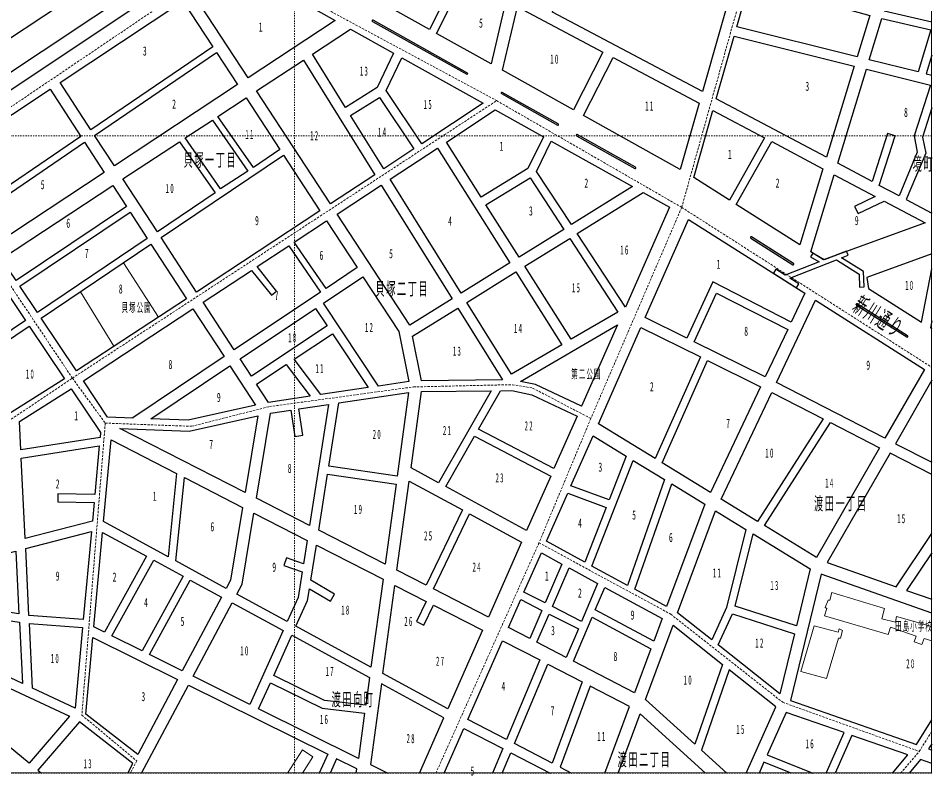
# Model space of a CAD drawing. Units: millimetres, scale not verified. Extents: x -73 to 79, y -72 to 79.
# Drawn here: x 5.7 to 77.4, y -72.1 to -12.6 of the extents above; entities that cross this region are included whole.
import ezdxf
from ezdxf.enums import TextEntityAlignment as Align

# ---------------------------------------------------------------- set-up
doc = ezdxf.new("R2010")
doc.units = ezdxf.units.MM
doc.header["$LTSCALE"] = 0.25
doc.linetypes.add('USER1', pattern=[0.70556, 0.35278, -0.35278])
doc.linetypes.add('USER3', pattern=[0.970145, 0.70556, -0.264585])
for name, color, linetype, lineweight in [('0-0_01 グリッド', 7, 'USER1', 18), ('0-C_13 町界', 30, 'USER3', 18), ('0-F_16 学校', 1, 'Continuous', 18), ('1-D_30 公園・緑地', 3, 'Continuous', 18)]:
    doc.layers.add(name, color=color, linetype=linetype, lineweight=lineweight)
for name, color, linetype in [('0-2_03 施設名・公園名', 7, 'Continuous'), ('0-3_04 通称名・高速名', 7, 'Continuous'), ('0-4_05 町名', 7, 'Continuous'), ('0-6_07 街区符号', 7, 'Continuous'), ('1-4_21 デッキ・歩道橋', 7, 'Continuous'), ('1-8_25 分離帯等', 7, 'Continuous'), ('1-9_26 道路', 7, 'Continuous')]:
    doc.layers.add(name, color=color, linetype=linetype)
doc.styles.add('ＭＳ ゴシック', font='')
doc.styles.get('ＭＳ ゴシック').set_extended_font_data('MS Gothic')

msp = doc.modelspace()

# ---------------------------------------------------------------- linework, layer by layer
at = {"layer": '0-0_01 グリッド'}
for p, q in [((27.3666, -71.8565), (27.3666, 78.169)), ((77.3667, -21.8314), (-72.6227, -21.8314)), ((77.3667, -71.8545), (-72.6227, -71.8545))]:
    msp.add_line(p, q, dxfattribs=at)
at = {"layer": '0-0_01 グリッド', "linetype": 'Continuous'}
msp.add_lwpolyline([(-72.6389, -71.8366), (77.3505, -71.8366), (77.3505, 78.1528), (-72.6389, 78.1528)], close=True, dxfattribs=at)
at = {"layer": '0-C_13 町界'}
for p, q in [((57.7543, -27.4369), (64.2628, -4.1266)), ((-1.3625, -23.9339), (22.4418, -7.848)), ((22.4418, -7.848), (43.2366, -19.0577)), ((9.956, -40.8426), (43.2366, -19.0577)), ((43.2366, -19.0577), (57.7543, -27.4369)), ((-1.3625, -23.9339), (9.956, -40.8426)), ((57.7543, -27.4369), (50.6236, -44.0141)), ((57.7543, -27.4369), (77.3667, -39.9895)), ((9.956, -40.8426), (12.5289, -44.3717))]:
    msp.add_line(p, q, dxfattribs=at)
for points in [[(-18.7473, -51.2899), (-17.8412, -49.682), (-14.8433, -47.4723), (-5.2872, -47.5557), (0.112, -47.4486), (9.956, -40.8426)], [(12.5289, -44.3717), (19.2971, -44.6246), (25.4074, -43.0764), (36.7088, -41.5309), (44.4699, -41.3545), (46.0588, -41.6205), (50.6236, -44.0141), (46.557, -53.7697)], [(12.5289, -44.3717), (10.6967, -67.2942), (15.0011, -70.8888), (14.4915, -71.8565)], [(38.4675, -71.8565), (46.557, -53.7697), (56.8909, -59.3725), (65.6767, -66.2927), (76.3903, -70.1443)], [(74.9275, -71.8565), (76.3903, -70.1443), (77.3667, -68.5689)]]:
    msp.add_lwpolyline(points, dxfattribs=at)
at = {"layer": '0-F_16 学校'}
for points in [[(77.3667, -60.346), (74.6133, -59.5537), (74.5134, -60.0043), (73.4434, -59.7356), (73.6625, -58.9249), (69.5407, -57.6602), (69.3616, -58.2604), (69.2417, -58.2611), (69.0122, -58.8605), (69.1425, -58.9308), (68.9433, -59.511), (73.945, -60.9744), (74.1441, -60.4046), (76.145, -61.1016), (75.9955, -61.5518), (76.5956, -61.751), (76.7651, -61.2711), (77.3667, -61.4537)], [(26.8185, -71.8565), (28.0057, -70.0261), (28.8263, -70.5753), (28.0085, -71.8565)]]:
    msp.add_lwpolyline(points, dxfattribs=at)
msp.add_lwpolyline([(69.1197, -64.4306), (70.0651, -61.2597), (70.2153, -61.2597), (70.3648, -60.6592), (70.0954, -60.5293), (70.0148, -60.7891), (68.1441, -60.282), (67.0988, -63.8635)], close=True, dxfattribs=at)
at = {"layer": '1-4_21 デッキ・歩道橋'}
msp.add_lwpolyline([(71.6671, -32.6787), (71.7077, -33.6884), (72.0598, -33.6746), (72.0123, -32.4792), (70.298, -31.3988), (70.8016, -31.1997), (70.6721, -30.8717), (69.928, -31.1652), (69.9052, -31.1514), (69.8859, -31.1818), (68.9371, -31.5562), (68.0504, -31.0178), (67.8671, -31.3189), (68.5244, -31.7192), (65.8772, -32.7638), (65.1427, -32.298), (64.9539, -32.5956), (66.7619, -33.7422), (66.9507, -33.4445), (66.2458, -32.9973), (69.8907, -31.5593)], close=True, dxfattribs=at)
at = {"layer": '1-8_25 分離帯等'}
for p, q in [((33.4931, -12.8379), (40.8898, -16.9837)), ((40.9414, -16.8914), (33.5448, -12.7456)), ((43.6093, -18.5079), (48.0177, -20.9794)), ((48.0694, -20.8871), (43.6603, -18.4155)), ((49.5039, -21.8124), (54.0852, -24.3804)), ((54.1369, -24.2881), (49.5556, -21.7201)), ((63.1679, -29.8464), (66.4677, -31.9369)), ((66.5235, -31.8474), (63.2244, -29.7569)), ((71.4672, -35.1051), (75.4209, -37.6097)), ((75.4774, -37.5201), (71.5237, -35.0155))]:
    msp.add_line(p, q, dxfattribs=at)
for centre, radius, start, end in [((33.5193, -12.7917), 0.0531, 150.4392, 240.43928), ((33.5196, -12.7937), 0.0543, 62.36689, 148.79561), ((40.9142, -16.9345), 0.055, 243.55493, 329.13452), ((40.9138, -16.9376), 0.0538, 332.19466, 59.10932), ((43.6365, -18.4612), 0.054, 152.3824, 239.79838), ((43.6354, -18.4638), 0.0543, 62.71362, 149.46864), ((48.0431, -20.9302), 0.0553, 242.71393, 328.16415), ((48.0414, -20.9342), 0.0548, 332.56176, 59.32924), ((49.532, -21.766), 0.0543, 152.30083, 238.86126), ((49.5307, -21.7684), 0.0543, 62.73018, 149.45017), ((54.1105, -24.331), 0.0555, 242.91397, 327.96598), ((54.109, -24.3352), 0.0548, 332.56217, 59.32925), ((63.1996, -29.8009), 0.0555, 150.29823, 235.21765), ((63.197, -29.805), 0.0555, 60.30195, 145.2136), ((66.4947, -31.8899), 0.0542, 240.09212, 326.69216), ((66.4927, -31.8925), 0.0546, 330.09482, 55.65415), ((71.4977, -35.0598), 0.0546, 149.45597, 236.05957), ((71.496, -35.0626), 0.0547, 59.5388, 145.97525), ((75.4483, -37.5631), 0.054, 239.49183, 326.25714), ((75.4463, -37.5651), 0.0547, 329.13713, 55.34806)]:
    msp.add_arc(centre, radius, start, end, dxfattribs=at)
at = {"layer": '1-9_26 道路'}
for points in [[(59.3763, -18.348), (47.6194, -12.1137), (50.5257, 0.7118), (63.3733, -4.2644)], [(32.2838, -10.2857), (33.5441, -5.6893), (40.1153, -9.173), (37.9697, -13.4656)], [(0.0879, -21.5864), (-0.628, -20.6101), (19.818, -7.0032), (19.9331, -6.8124), (21.1596, -7.498)], [(0.9285, -12.0827), (8.7888, -7.5923), (10.8029, -10.3481), (3.0672, -15.4837)], [(30.5606, -12.7573), (23.7324, -17.258), (19.4529, -10.6998), (20.6421, -9.9116), (24.4696, -9.3494)], [(42.8018, -16.1686), (38.525, -13.7756), (40.6768, -9.4713), (43.96, -11.2118)], [(71.5113, -15.6071), (62.069, -13.2534), (63.0708, -9.7242), (72.5001, -12.3611)], [(11.4092, -21.3446), (8.9976, -17.6342), (18.6295, -11.2462), (20.9687, -14.8305)], [(49.2573, -19.7798), (43.6989, -16.6702), (44.8634, -11.6907), (51.56, -15.2419)], [(76.3124, -16.8039), (72.4711, -15.8462), (73.4564, -12.6105), (77.286, -13.5104)], [(33.859, -18.0366), (31.3785, -19.5862), (28.7795, -15.41), (31.7747, -13.436), (35.1474, -15.3232)], [(71.2853, -16.3505), (69.106, -23.5067), (60.4601, -18.9227), (61.8567, -14.0003)], [(13.2468, -24.1696), (11.6979, -21.7883), (21.2581, -15.2743), (22.9083, -17.8016)], [(37.3592, -22.4442), (34.5714, -18.2619), (35.7958, -15.6856), (42.1906, -19.263)], [(57.6399, -24.4686), (50.0586, -20.2284), (52.3709, -15.6711), (59.1199, -19.2499)], [(33.6715, -24.8731), (30.1961, -27.1613), (24.4076, -18.2922), (28.0725, -15.8758)], [(76.0017, -21.8124), (76.2373, -23.1126), (74.8069, -26.5295), (73.2525, -25.7054), (74.49, -21.829), (73.885, -21.636), (72.6827, -25.4029), (69.9955, -23.978), (72.2445, -16.5896), (77.2716, -17.843)], [(10.6223, -21.8813), (1.943, -27.7952), (-0.5963, -23.9966), (8.2039, -18.1606)], [(26.2349, -22.899), (24.1506, -24.2998), (21.3745, -20.2907), (23.5829, -18.8358)], [(31.7698, -20.2153), (34.0388, -18.7972), (36.7405, -22.8515), (34.3799, -24.4066)], [(45.6929, -24.3956), (42.0204, -26.6308), (39.2898, -22.3133), (43.127, -19.7867), (46.907, -21.9006)], [(64.2511, -21.9709), (61.4895, -26.8568), (58.71, -25.088), (60.2038, -19.8246)], [(21.5764, -25.992), (18.8031, -21.9854), (20.9329, -20.5825), (23.7103, -24.5954)], [(3.7176, -30.4507), (2.2369, -28.2355), (10.911, -22.325), (12.4517, -24.6939)], [(21.1417, -26.2931), (16.6203, -29.36), (13.92, -25.2052), (18.3614, -22.2775)], [(44.2825, -31.7912), (40.4584, -34.1749), (34.8822, -25.2162), (38.5829, -22.7791)], [(49.0988, -28.7895), (46.3696, -24.6174), (47.5237, -22.2458), (53.8868, -25.8053)], [(67.0155, -30.3722), (62.0262, -27.1985), (64.8126, -22.2685), (68.8338, -24.4004)], [(19.6892, -34.0798), (16.909, -29.803), (26.5243, -23.342), (29.3713, -27.7043)], [(71.5913, -27.9275), (73.6328, -26.945), (76.8533, -28.6524), (68.882, -31.56), (67.8802, -30.9227), (69.7226, -24.8717), (72.9355, -26.5749), (71.3156, -27.3556)], [(14.1915, -27.3708), (5.5473, -33.1868), (4.4039, -31.4773), (13.1249, -25.7295)], [(36.4187, -36.6933), (30.717, -27.9585), (34.1752, -25.6813), (39.7398, -34.6227)], [(45.0012, -31.3437), (42.398, -27.2275), (45.8569, -25.1218), (48.5, -29.1629)], [(53.3308, -35.2587), (49.5625, -29.4978), (54.7309, -26.2773), (56.7862, -27.4273)], [(7.213, -35.6811), (5.8405, -33.6274), (14.4802, -27.8145), (15.83, -29.8912)], [(29.8564, -33.7945), (27.3628, -30.1675), (29.8922, -28.5021), (32.2852, -32.1677)], [(67.4199, -34.1838), (66.3423, -36.4538), (60.1914, -33.2929), (58.156, -37.7027), (54.8942, -36.0855), (58.2945, -28.3788)], [(49.0795, -37.7922), (45.4538, -32.0596), (48.9637, -29.8719), (52.7437, -35.6501)], [(16.118, -30.3349), (18.8934, -34.6034), (10.2826, -40.2734), (7.5073, -36.1214)], [(24.4441, -32.0892), (26.9205, -30.4583), (29.4175, -34.0887), (22.6444, -38.626), (20.208, -34.878), (24.0004, -32.3813), (25.5617, -34.3333), (25.9752, -34.0026)], [(-1.9344, -35.6549), (-0.369, -34.6234), (1.1152, -36.9558), (1.5624, -36.6719), (0.0734, -34.332), (3.4613, -32.0988), (6.2767, -36.3108), (0.9347, -39.9)], [(29.647, -34.9535), (32.7476, -32.8768), (35.5615, -37.1873), (36.3436, -41.1009), (33.9561, -41.4606)], [(44.4107, -40.5225), (40.9063, -34.8935), (44.7352, -32.5074), (48.3484, -38.2201)], [(64.3035, -40.7495), (58.7258, -37.9845), (60.4904, -34.1604), (66.0694, -37.0281)], [(73.7004, -45.5672), (65.1861, -41.1926), (68.2598, -34.7178), (76.8023, -40.1522)], [(19.4129, -35.402), (21.8534, -39.1558), (14.6848, -43.959), (14.6965, -43.9762), (12.7046, -43.897), (10.8125, -41.0655)], [(23.9921, -40.6979), (23.1061, -39.3357), (29.0323, -35.3662), (29.9377, -36.7346)], [(43.6996, -40.9852), (37.342, -41.0565), (36.6419, -37.5518), (40.1869, -35.3414)], [(3.9099, -44.2994), (1.2316, -40.3389), (6.5702, -36.7511), (9.3339, -40.8846)], [(49.896, -43.0433), (46.2765, -41.349), (45.099, -41.1009), (52.7196, -36.6443)], [(59.2185, -39.1737), (55.6638, -47.1513), (51.2155, -44.4227), (54.5517, -36.8607)], [(27.3449, -39.3536), (30.347, -37.3523), (33.1486, -41.5819), (29.4513, -42.1379)], [(24.3256, -42.9592), (19.027, -44.1499), (16.0959, -44.0327), (22.3151, -39.8662)], [(24.3959, -41.3194), (26.7269, -39.7656), (28.6169, -42.264), (25.3309, -42.758)], [(60.0012, -49.8123), (56.2102, -47.4868), (59.7883, -39.4562), (63.9403, -41.5144)], [(9.863, -41.677), (12.1609, -45.1145), (12.1244, -45.5045), (5.9073, -46.476), (5.7978, -44.2367)], [(30.0659, -47.7541), (30.8479, -42.7842), (36.3319, -41.9595), (35.4306, -48.5314)], [(38.6835, -49.0495), (36.5186, -47.8713), (37.3358, -41.9036), (42.8018, -41.8423)], [(43.5377, -41.8334), (44.4238, -41.8237), (46.0064, -42.1569), (49.5542, -43.8178), (47.7324, -47.9464), (41.8192, -44.8423)], [(63.7026, -52.084), (60.848, -50.3325), (64.823, -41.9581), (68.8565, -44.0307)], [(24.3883, -50.2718), (25.4901, -43.589), (27.0886, -43.3492), (27.3945, -45.4156), (28.0229, -45.3222), (27.7163, -43.2548), (30.0431, -42.9048), (28.5487, -52.4057)], [(13.685, -44.7838), (19.1042, -45.0001), (24.4917, -43.7888), (23.4981, -49.8157)], [(68.337, -54.9269), (64.2442, -52.4157), (69.4236, -44.3221), (73.2787, -46.3024)], [(12.9926, -45.6967), (18.1286, -48.3315), (17.4654, -54.8635), (12.4014, -52.1074)], [(39.2409, -49.3527), (41.5037, -45.3942), (47.4754, -48.5293), (45.5882, -52.8061)], [(52.0588, -50.4028), (49.0678, -49.29), (50.7986, -45.3663), (53.4017, -46.9638)], [(12.0651, -46.157), (11.7124, -49.9749), (8.8223, -49.9259), (8.8109, -50.5605), (11.6538, -50.6088), (11.5194, -52.0626), (6.2498, -53.4269), (5.939, -47.1134)], [(56.4135, -48.8118), (53.5078, -57.1145), (50.7132, -55.5945), (53.9516, -47.3015)], [(18.07, -55.1928), (18.7356, -48.6423), (23.3052, -50.9857), (22.3619, -56.7084), (22.0236, -57.3447)], [(29.9674, -48.3818), (35.3445, -49.1604), (34.4832, -55.4492), (29.2763, -52.7785)], [(36.3746, -48.9176), (40.5473, -51.1882), (37.7058, -57.1018), (35.4148, -55.9273)], [(54.0728, -57.4218), (56.9674, -49.1522), (59.5595, -50.7424), (56.5581, -58.7737)], [(48.8108, -49.8712), (51.828, -50.9939), (50.1509, -55.2886), (47.1426, -53.6515)], [(27.9754, -56.0472), (27.6571, -58.0743), (26.8089, -59.9499), (22.8601, -57.8001), (23.2762, -57.0188), (24.1954, -51.4425), (28.364, -53.5798), (28.076, -55.4092), (26.7551, -54.9469), (26.5457, -55.5463)], [(38.2708, -57.3915), (41.1061, -51.4921), (45.1879, -53.7125), (42.5875, -59.6054)], [(60.4063, -51.262), (62.7849, -52.7206), (61.2745, -58.8454), (60.1094, -61.381), (57.4332, -59.2539)], [(6.5461, -59.4634), (6.2884, -54.2186), (11.4436, -52.8836), (10.8084, -59.7783)], [(15.7742, -54.827), (12.4765, -60.7912), (11.6386, -60.3743), (12.3235, -52.9487)], [(67.8381, -55.8212), (66.7547, -60.2899), (61.9546, -58.7399), (63.3526, -53.0693)], [(1.4204, -57.7581), (1.2468, -55.5243), (5.5215, -54.4177), (5.764, -59.349), (1.1434, -58.6752)], [(27.4924, -60.3219), (28.4074, -58.2983), (28.5507, -57.3843), (30.1947, -58.3427), (30.5144, -57.7946), (28.6575, -56.7108), (29.0909, -53.9526), (34.3206, -56.635), (33.3766, -63.5245)], [(16.3323, -55.1301), (18.6384, -56.3852), (15.4296, -62.2608), (13.0456, -61.0743)], [(45.3808, -57.644), (46.7423, -54.5589), (48.3588, -55.4374), (47.0393, -58.4884)], [(48.9189, -55.7427), (51.1596, -56.9612), (49.8946, -59.9409), (47.6064, -58.7771)], [(15.9981, -62.544), (19.1958, -56.6894), (21.6584, -58.0296), (18.5723, -63.8249)], [(34.3048, -64.0292), (35.2529, -57.1125), (37.7078, -58.3713), (36.9478, -59.9599), (37.5211, -60.2341), (38.2735, -58.661), (42.1321, -60.6403), (39.4097, -66.8084)], [(51.7198, -57.2668), (56.2109, -59.7097), (55.5542, -61.4822), (50.9702, -59.0317)], [(22.4956, -58.4847), (26.4885, -60.6589), (23.8661, -66.4604), (19.4253, -64.2494)], [(45.1245, -58.2259), (46.7871, -59.072), (45.8301, -61.2852), (44.1578, -60.4177)], [(0.9574, -59.2905), (5.7957, -59.9953), (6.0321, -64.8061), (0.1264, -62.0438)], [(46.395, -61.5787), (47.3549, -59.3604), (49.6459, -60.5266), (48.6929, -62.7707)], [(61.7465, -59.3401), (66.6041, -60.909), (65.4583, -65.6322), (60.6213, -61.7882)], [(10.7491, -60.4115), (10.1655, -66.7392), (6.8272, -65.1782), (6.5778, -60.1014)], [(50.7207, -59.6191), (55.3317, -62.0831), (54.0473, -65.5496), (49.2579, -63.0642)], [(57.0722, -60.2289), (60.9569, -63.3164), (58.7899, -69.5845), (54.9086, -66.0691)], [(11.5622, -61.2032), (18.2071, -64.5102), (15.0769, -70.3893), (11.0068, -67.2232)], [(29.7407, -66.1387), (25.7471, -64.1832), (27.172, -61.0306), (33.2643, -64.3465), (32.966, -66.5225)], [(40.9724, -67.6352), (43.701, -61.4526), (46.6155, -62.9643), (44.0124, -69.211)], [(9.7204, -67.3886), (6.5605, -71.0645), (-0.7769, -65.0335), (-0.1009, -62.7942)], [(47.5912, -71.0673), (44.6415, -69.5376), (47.2432, -63.2906), (49.9332, -64.6862)], [(24.5613, -66.8063), (25.4853, -64.762), (29.5581, -66.756), (32.8805, -67.1512), (32.3941, -70.7048)]]:
    msp.add_lwpolyline(points, close=True, dxfattribs=at)
for points in [[(77.3667, -9.3631), (74.6285, -8.763), (73.6418, -12.0021), (77.3667, -12.8772)], [(77.3667, -15.4782), (76.9298, -16.9576), (77.3667, -17.0664)], [(77.3667, -19.6306), (76.6325, -21.9247), (76.9002, -23.1739), (75.3706, -26.8278), (77.3667, -27.8862)], [(77.3667, -31.0939), (72.272, -32.9519), (72.4043, -33.8007), (76.5584, -36.4431), (77.3667, -32.2683)], [(77.3667, -36.3505), (77.2619, -36.891), (77.3667, -36.9575)], [(77.3667, -41.0134), (74.5169, -45.9868), (77.3667, -47.4506)], [(77.3667, -48.4022), (74.0959, -46.722), (69.1742, -55.3107), (74.5734, -57.2138), (77.3667, -53.0496)], [(77.3667, -54.5693), (75.3978, -57.5045), (77.3667, -58.1987)], [(77.3667, -59.2839), (68.6843, -56.2229), (66.2775, -66.1459), (76.1609, -69.6141), (77.3667, -67.6714)], [(62.8186, -71.8565), (65.1468, -66.6465), (61.484, -63.7347), (59.3011, -70.0482), (61.2976, -71.8565)], [(15.3738, -71.8565), (19.0601, -64.9349), (29.988, -70.3741), (29.3166, -71.8565)], [(37.1818, -71.8565), (39.0948, -67.5209), (34.1918, -64.8516), (33.3263, -71.1685), (34.7089, -71.8565)], [(51.7105, -71.8565), (53.6525, -66.6158), (50.5643, -65.0138), (48.223, -71.3945), (49.1139, -71.8565)], [(52.7644, -71.8565), (54.4863, -67.2091), (59.6164, -71.8565)], [(69.0877, -71.8565), (70.4992, -68.6743), (65.9571, -67.0806), (64.4654, -70.4196), (68.0269, -71.8565)], [(14.2952, -71.8565), (14.7062, -71.0845), (10.5114, -67.8209), (7.242, -71.6247), (7.5241, -71.8565)], [(39.1097, -71.8565), (40.6582, -68.347), (43.7134, -69.9304), (42.9107, -71.8565)], [(74.296, -71.8565), (75.4966, -70.4278), (71.1, -68.8851), (69.7826, -71.8565)], [(77.3667, -69.5449), (77.1158, -69.949), (77.3667, -70.0368)], [(32.2056, -71.8565), (32.2735, -71.5117), (30.6832, -70.7196), (30.1685, -71.8565)], [(43.6748, -71.8565), (44.3411, -70.2559), (47.4272, -71.8565)], [(77.3667, -71.0841), (76.4937, -70.7779), (75.5866, -71.8565)], [(66.3288, -71.8565), (64.2056, -70.9997), (63.8229, -71.8565)]]:
    msp.add_lwpolyline(points, dxfattribs=at)
at = {"layer": '1-D_30 公園・緑地'}
for points in [[(13.2137, -38.3435), (16.6961, -36.0504), (13.9531, -31.7895), (10.5837, -34.0536)], [(52.7196, -36.6443), (45.099, -41.1009), (46.2765, -41.349), (49.896, -43.0433)]]:
    msp.add_lwpolyline(points, close=True, dxfattribs=at)

# ---------------------------------------------------------------- texts
at = {"layer": '0-2_03 施設名・公園名', "char_height": 0.7244, "attachment_point": 7, "style": 'ＭＳ ゴシック'}
for s, insert in [('\\T1.17;\\W0.5;貝塚公園', (13.8063, -35.7321)), ('\\T1.17;\\W0.5;第二公園', (49.0884, -40.9604)), ('\\T1.17;\\W0.5;田島小学校', (74.4941, -60.7581))]:
    msp.add_mtext(s, dxfattribs=dict(at, insert=insert))
at = {"layer": '0-3_04 通称名・高速名', "insert": (70.9856, -35.5822), "char_height": 1.326, "attachment_point": 7, "rotation": 327.825, "style": 'ＭＳ ゴシック'}
msp.add_mtext('\\T1.17;\\W0.5;新川通り', dxfattribs=at)
at = {"layer": '0-4_05 町名', "char_height": 1.028, "attachment_point": 7, "style": 'ＭＳ ゴシック'}
for s, insert in [('\\T1.17;\\W0.5;貝塚一丁目', (18.6729, -24.3404)), ('\\T1.17;\\W0.5;境町', (75.868, -24.6402)), ('\\T1.17;\\W0.5;貝塚二丁目', (33.7322, -34.4532)), ('\\T1.17;\\W0.5;渡田一丁目', (68.1317, -51.3081)), ('\\T1.17;\\W0.5;渡田向町', (30.2836, -66.6858)), ('\\T1.17;\\W0.5;渡田二丁目', (52.7224, -71.3997))]:
    msp.add_mtext(s, dxfattribs=dict(at, insert=insert))
at = {"layer": '0-6_07 街区符号', "style": 'ＭＳ ゴシック', "width": 0.5}
for s, p in [('5', (41.8578, -13.5441)), ('1', (24.5744, -13.8614)), ('3', (15.4841, -15.7414)), ('3', (67.4571, -18.5051)), ('2', (17.7785, -19.9042)), ('8', (75.1962, -20.5474)), ('1', (43.4681, -23.2135)), ('1', (61.3737, -23.8481)), ('5', (7.4721, -26.228)), ('2', (50.1213, -26.1054)), ('2', (65.1262, -26.1033)), ('3', (45.7742, -28.2903)), ('6', (9.4765, -29.2556)), ('9', (24.2829, -29.0489)), ('4', (39.4338, -29.0826)), ('9', (71.3377, -29.0451)), ('7', (10.9289, -31.6334)), ('5', (34.7995, -31.6479)), ('6', (29.3383, -31.7767)), ('1', (60.4842, -32.4754)), ('8', (13.5982, -34.4147)), ('7', (25.8305, -34.9366)), ('8', (62.6608, -37.7316)), ('8', (17.4974, -40.3468)), ('9', (72.2348, -40.3978)), ('2', (55.2648, -42.0893)), ('9', (21.2905, -42.932)), ('1', (10.1028, -44.3659)), ('7', (61.2407, -44.9715)), ('7', (20.6952, -46.6128)), ('8', (26.8481, -48.501)), ('3', (51.2223, -48.4049)), ('2', (8.6476, -49.7223)), ('1', (16.2606, -50.688)), ('5', (53.8661, -52.1642)), ('6', (20.782, -53.0827)), ('4', (49.6279, -52.8068)), ('6', (56.7531, -53.9281)), ('9', (25.6368, -56.2591)), ('9', (8.6462, -56.9574)), ('2', (13.109, -57.036)), ('1', (47.0214, -56.9502)), ('2', (49.6231, -58.2866)), ('4', (15.5764, -59.0386)), ('9', (53.7483, -60.0157)), ('5', (18.44, -60.5149)), ('3', (47.5058, -61.2345)), ('8', (52.4026, -63.2672)), ('4', (43.6183, -65.6071)), ('3', (15.3704, -66.4181)), ('7', (47.4706, -67.5322)), ('5', (41.1798, -72.262))]:
    msp.add_text(s, height=0.7244, dxfattribs=at).set_placement(p, align=Align.BOTTOM_LEFT)
at = {"layer": '0-6_07 街区符号', "char_height": 0.7244, "attachment_point": 7, "style": 'ＭＳ ゴシック'}
for s, insert in [('\\T1.37;\\W0.45;10', (47.4417, -16.17)), ('\\T1.37;\\W0.45;13', (32.5016, -17.1085)), ('\\T1.37;\\W0.45;15', (37.5087, -19.7257)), ('\\T1.37;\\W0.45;11', (54.8866, -19.8311)), ('\\T1.37;\\W0.45;11', (23.5243, -22.0649)), ('\\T1.37;\\W0.45;12', (28.601, -22.1635)), ('\\T1.37;\\W0.45;14', (33.9258, -21.8934)), ('\\T1.37;\\W0.45;10', (17.2686, -26.321)), ('\\T1.37;\\W0.45;16', (52.9359, -31.147)), ('\\T1.37;\\W0.45;15', (49.1401, -34.1218)), ('\\T1.37;\\W0.45;10', (75.2789, -33.9258)), ('\\T1.37;\\W0.45;12', (32.8978, -37.2279)), ('\\T1.37;\\W0.45;14', (44.5939, -37.2986)), ('\\T1.37;\\W0.45;10', (26.8791, -38.0351)), ('\\T1.37;\\W0.45;13', (39.7963, -39.0942)), ('\\T1.37;\\W0.45;11', (29.0193, -40.4498)), ('\\T1.37;\\W0.45;10', (6.2987, -40.8911)), ('\\T1.37;\\W0.45;22', (45.4277, -44.9522)), ('\\T1.37;\\W0.45;20', (33.511, -45.6254)), ('\\T1.37;\\W0.45;21', (39.0142, -45.3153)), ('\\T1.37;\\W0.45;10', (64.3138, -47.0979)), ('\\T1.37;\\W0.45;23', (43.1449, -49.0416)), ('\\T1.37;\\W0.45;14', (69.0074, -49.4385)), ('\\T1.37;\\W0.45;19', (32.0399, -51.5097)), ('\\T1.37;\\W0.45;15', (74.6526, -52.2373)), ('\\T1.37;\\W0.45;25', (37.539, -53.5933)), ('\\T1.37;\\W0.45;24', (41.3411, -56.0331)), ('\\T1.37;\\W0.45;11', (60.1948, -56.492)), ('\\T1.37;\\W0.45;13', (64.7065, -57.4856)), ('\\T1.37;\\W0.45;18', (31.0422, -59.4176)), ('\\T1.37;\\W0.45;26', (35.9887, -60.3044)), ('\\T1.37;\\W0.45;12', (63.5249, -61.9939)), ('\\T1.37;\\W0.45;10', (23.1219, -62.6174)), ('\\T1.37;\\W0.45;10', (8.2559, -63.2255)), ('\\T1.37;\\W0.45;27', (38.4775, -63.4263)), ('\\T1.37;\\W0.45;20', (75.3637, -63.6327)), ('\\T1.37;\\W0.45;17', (29.8116, -64.2228)), ('\\T1.37;\\W0.45;10', (57.9011, -64.9143)), ('\\T1.37;\\W0.45;16', (29.3686, -67.9946)), ('\\T1.37;\\W0.45;15', (62.0324, -68.7862)), ('\\T1.37;\\W0.45;28', (36.1651, -69.5087)), ('\\T1.37;\\W0.45;11', (51.1224, -69.3375)), ('\\T1.37;\\W0.45;16', (67.4723, -69.9214)), ('\\T1.37;\\W0.45;13', (10.8304, -71.4824))]:
    msp.add_mtext(s, dxfattribs=dict(at, insert=insert))

doc.saveas('drawing.dxf')
